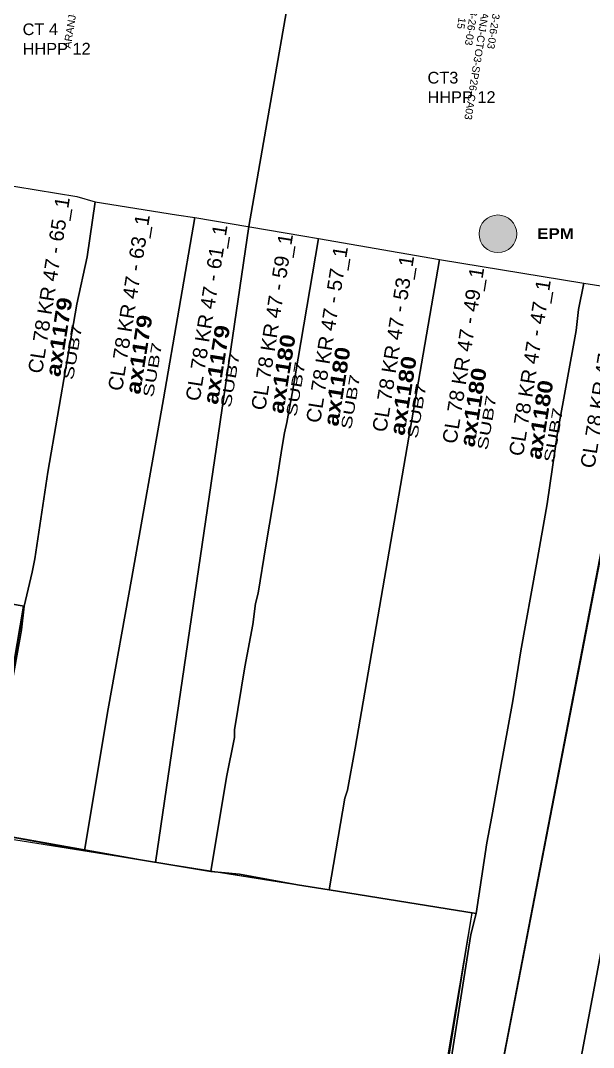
# Model space of a CAD drawing. Header units: inches. Extents: x -75.59 to -67.86, y 4.63 to 13.89.
# Drawn here: x -75.5568124 to -75.5565944, y 6.271119 to 6.27151 of the extents above; entities that cross this region are included whole.
import ezdxf
from ezdxf.enums import TextEntityAlignment as Align

# ---------------------------------------------------------------- set-up
doc = ezdxf.new("R2010")
doc.units = ezdxf.units.IN
doc.header["$MEASUREMENT"] = 0
for name, color, linetype in [('COBERTURA CTO', 30, 'Continuous'), ('MANZANAS', 250, 'Continuous'), ('PLACA ZONA ABIERTA', 9, 'Continuous'), ('PREDIOS', 250, 'Continuous')]:
    doc.layers.add(name, color=color, linetype=linetype)
doc.layers.add('CTO POSTE', color=10, linetype='Continuous', lineweight=0)
doc.layers.add('POSTE EPM', color=1, linetype='Continuous', lineweight=20)
doc.styles.add('ARIAL_BLACK', font='')
doc.styles.add('Legend', font='calibri.ttf')
doc.styles.get("Standard").update_dxf_attribs({"font": 'arial.ttf'})
doc.styles.add('TXT CTO Y SS', font='arial.ttf', dxfattribs={"height": 0.5})
doc.styles.get('ARIAL_BLACK').set_extended_font_data('Arial Black', bold=True)

# ---------------------------------------------------------------- blocks, each defined once
blk = doc.blocks.new('POSTE EPM')
at = {"layer": 'POSTE EPM'}
h = blk.add_hatch(color=256, dxfattribs=at)
h.dxf.hatch_style = 1
h.paths.add_polyline_path([(-0.717, -0.002, 1), (0.718, -0.002, 1)])
blk.add_circle((0.001, -0.002), 0.717, dxfattribs=at)
at = {"layer": 'POSTE EPM', "color": 251, "true_color": 0x545454, "insert": (1.494, 0.211), "char_height": 0.4045, "attachment_point": 1, "style": 'ARIAL_BLACK'}
blk.add_mtext_dynamic_manual_height_columns('EPM', width=1.33938, gutter_width=1, heights=[0], dxfattribs=at)
at = {"layer": 'POSTE EPM', "color": 251, "true_color": 0x545454, "style": 'ARIAL_BLACK'}
for tag, p in [('NO_POSTE', (1.457, 0.854)), ('ALTURA(m)', (1.496, 0.321))]:
    blk.add_attdef(tag, p, '', height=0.405, dxfattribs=at)
at = {"layer": 'POSTE EPM', "color": 251, "true_color": 0x545454, "flags": 1}
for tag, p in [('VANO', (1.489, -0.753)), ('PRIMARIA', (1.489, -1.185)), ('TRANSFORMADOR', (1.494, -1.577)), ('SECUNDARIA', (1.489, -1.97)), ('ILUMINARIA', (1.494, -2.363)), ('FIBRA_OPTICA', (1.489, -2.755)), ('TELEVISION', (1.489, -3.148)), ('DISTANCIA(m)', (1.489, -3.54)), ('TELEFONIA', (1.489, -3.947)), ('DIRECCION', (1.489, -4.34)), ('ATRIBUTO1', (1.489, -4.732)), ('ATRIBUTO2', (1.489, -5.125)), ('ATRIBUTO3', (1.489, -5.517))]:
    blk.add_attdef(tag, p, '', height=0.328, dxfattribs=at)
blk = doc.blocks.new('PLACAS ZONA ABIERTA')
at = {"style": 'Legend'}
blk.add_text('CL 82 KR 79 - 03_3', height=0.00001, rotation=318.53168, dxfattribs=at).set_placement((-0.373, -0.08))
blk.add_attdef('NOMBRE_PREDIO', (0, 1.268), '', height=1.033, dxfattribs=at)
blk.add_attdef('DIRECCION_HHPP', (0, 0), '', height=1)
at = {"color": 215, "true_color": 0xa953a0, "style": 'ARIAL_BLACK'}
blk.add_attdef('CTO_ASOCIADA', (-0.028, -1.264), '', height=1.033, dxfattribs=at)
at = {"color": 4, "width": 0.560951}
blk.add_attdef('SUBCLUSTER', text='', height=0.723, rotation=359.33187, dxfattribs=at).set_placement((-0.09, -2.181), (3.72, -2.226), align=Align.FIT)
at = {"color": 1, "flags": 1}
for tag, rotation, width, p, p2 in [('ATRIBUTO1', 359.56179, 0.571131, (4.312, -2.2), (7.55, -2.225)), ('ATRIBUTO3', 359.66103, 0.560841, (0.026, -3.108), (3.205, -3.127))]:
    blk.add_attdef(tag, text='', height=0.723, rotation=rotation, dxfattribs=dict(at, width=width)).set_placement(p, p2, align=Align.FIT)
at = {"color": 1, "width": 0.560951, "flags": 1}
blk.add_attdef('ATRIBUTO2', (7.891, -2.25), '', height=0.723, rotation=359.33187, dxfattribs=at)
blk = doc.blocks.new('*U494')
at = {"layer": 'CTO POSTE', "lineweight": 0}
h = blk.add_hatch(color=1, dxfattribs=at)
h.dxf.hatch_style = 1
edge = h.paths.add_edge_path()
edge.add_arc((0, 0.001), 0.0406, -90.1469, 269.8531, ccw=False)
h = blk.add_hatch(color=256, dxfattribs=at)
h.dxf.hatch_style = 1
edge = h.paths.add_edge_path()
edge.add_arc((-0.536, -1.163), 0.0427, -90.1469, 269.8531, ccw=False)
edge = h.paths.add_edge_path()
edge.add_arc((-0.386, -1.164), 0.0427, -90.1469, 269.8531, ccw=False)
edge = h.paths.add_edge_path()
edge.add_arc((-0.247, -1.164), 0.0427, -90.1469, 269.8531, ccw=False)
edge = h.paths.add_edge_path()
edge.add_arc((-0.093, -1.164), 0.0427, -90.1469, 269.8531, ccw=False)
edge = h.paths.add_edge_path()
edge.add_arc((0.061, -1.165), 0.0427, -90.1469, 269.8531, ccw=False)
edge = h.paths.add_edge_path()
edge.add_arc((0.208, -1.165), 0.0427, -90.1469, 269.8531, ccw=False)
edge = h.paths.add_edge_path()
edge.add_arc((0.334, -1.165), 0.0427, -90.1469, 269.8531, ccw=False)
edge = h.paths.add_edge_path()
edge.add_arc((0.497, -1.166), 0.0427, -90.1469, 269.8531, ccw=False)
at = {"layer": 'CTO POSTE', "color": 1, "lineweight": 0}
for p, q in [((-0.003, -0.038), (-0.597, -0.964)), ((-0.003, -0.038), (0.586, -0.967)), ((0.586, -0.967), (-0.597, -0.964)), ((-0.597, -0.964), (-0.597, -1.12)), ((-0.474, -0.964), (-0.474, -1.121)), ((-0.318, -0.965), (-0.318, -1.121)), ((-0.171, -0.965), (-0.172, -1.121)), ((-0.032, -0.965), (-0.032, -1.122)), ((0.118, -0.966), (0.117, -1.122)), ((0.271, -0.966), (0.27, -1.123)), ((0.414, -0.967), (0.413, -1.123)), ((0.585, -1.123), (0.586, -0.967)), ((-0.597, -1.12), (0.585, -1.123)), ((-0.474, -1.121), (-0.597, -1.12))]:
    blk.add_line(p, q, dxfattribs=at)
for centre in [(-0.536, -1.163), (-0.386, -1.164), (-0.247, -1.164), (-0.093, -1.164), (0.061, -1.165), (0.208, -1.165), (0.334, -1.165), (0.498, -1.166)]:
    blk.add_circle(centre, 0.0427, dxfattribs=at)
at = {"layer": 'CTO POSTE', "color": 2, "lineweight": 0, "true_color": 0xf1eb1f, "extrusion": (0, 0, -1)}
blk.add_ellipse((-0.025, -0.69), major_axis=(-0.708, 0.45), ratio=1, start_param=4.159629210123316, end_param=10.4428145173029, dxfattribs=at)
at = {"layer": 'CTO POSTE', "lineweight": 0, "attachment_point": 3, "rotation": 89.8531}
for s, width, heights, insert, char_height in [('1:8', 18.56063, [0], (-0.149, -0.335), 0.2799), ('\\pxsm0.95;1\\P2\\P3\\P4\\P5\\P6\\P7\\P8', 27.14383, [118.292], (-0.582, -1.018), 0.09172)]:
    blk.add_mtext_dynamic_manual_height_columns(s, width=width, gutter_width=10.755, heights=heights, dxfattribs=dict(at, insert=insert, char_height=char_height))
at = {"layer": 'CTO POSTE', "color": 5, "lineweight": 0, "style": 'TXT CTO Y SS'}
blk.add_attdef('SUBCLUSTER', (0.488, -1.843), '', height=0.195, rotation=89.7288, dxfattribs=at)
at = {"layer": 'CTO POSTE', "color": 5, "lineweight": 0, "style": 'TXT CTO Y SS', "flags": 1}
for tag, p in [('ATRIBUTO1', (0.806, -1.879)), ('ATRIBUTO2', (1.072, -1.88)), ('ATRIBUTO3', (1.334, -1.881))]:
    blk.add_attdef(tag, p, '', height=0.195, rotation=89.7288, dxfattribs=at)
at = {"layer": 'CTO POSTE', "lineweight": 0, "style": 'TXT CTO Y SS'}
for tag, p in [('NAMECTO', (-0.383, -2.954)), ('SSNAME', (0.209, -2.956)), ('OSPCTONAME', (-0.096, -4.852))]:
    blk.add_attdef(tag, p, '', height=0.195, rotation=89.7288, dxfattribs=at)
blk = doc.blocks.new('*U495')
at = {"layer": 'CTO POSTE', "lineweight": 0}
h = blk.add_hatch(color=1, dxfattribs=at)
h.dxf.hatch_style = 1
edge = h.paths.add_edge_path()
edge.add_arc((0, 0.001), 0.0406, -90.3153, 269.6847)
h = blk.add_hatch(color=256, dxfattribs=at)
h.dxf.hatch_style = 1
edge = h.paths.add_edge_path()
edge.add_arc((0.527, -1.167), 0.0427, -90.3153, 269.6847)
edge = h.paths.add_edge_path()
edge.add_arc((0.377, -1.167), 0.0427, -90.3153, 269.6847)
edge = h.paths.add_edge_path()
edge.add_arc((0.238, -1.166), 0.0427, -90.3153, 269.6847)
edge = h.paths.add_edge_path()
edge.add_arc((0.084, -1.165), 0.0427, -90.3153, 269.6847)
edge = h.paths.add_edge_path()
edge.add_arc((-0.07, -1.164), 0.0427, -90.3153, 269.6847)
edge = h.paths.add_edge_path()
edge.add_arc((-0.217, -1.163), 0.0427, -90.3153, 269.6847)
edge = h.paths.add_edge_path()
edge.add_arc((-0.343, -1.163), 0.0427, -90.3153, 269.6847)
edge = h.paths.add_edge_path()
edge.add_arc((-0.507, -1.162), 0.0427, -90.3153, 269.6847)
at = {"layer": 'CTO POSTE', "color": 1, "lineweight": 0}
for p, q in [((0.003, -0.038), (-0.594, -0.962)), ((0.003, -0.038), (0.589, -0.969)), ((-0.594, -0.962), (0.589, -0.969)), ((-0.594, -1.119), (-0.594, -0.962)), ((-0.421, -0.963), (-0.422, -1.12)), ((-0.279, -0.964), (-0.279, -1.12)), ((-0.126, -0.965), (-0.127, -1.121)), ((0.024, -0.966), (0.023, -1.122)), ((0.163, -0.966), (0.163, -1.123)), ((0.31, -0.967), (0.309, -1.124)), ((0.466, -0.968), (0.465, -1.124)), ((0.589, -0.969), (0.588, -1.125)), ((0.588, -1.125), (-0.594, -1.119)), ((0.465, -1.124), (0.588, -1.125))]:
    blk.add_line(p, q, dxfattribs=at)
for centre in [(-0.507, -1.162), (-0.343, -1.163), (-0.217, -1.163), (-0.07, -1.164), (0.083, -1.165), (0.237, -1.166), (0.377, -1.167), (0.526, -1.167)]:
    blk.add_circle(centre, 0.0427, dxfattribs=at)
at = {"layer": 'CTO POSTE', "color": 2, "lineweight": 0, "true_color": 0xf1eb1f}
blk.add_ellipse((0.02, -0.69), major_axis=(0.712, 0.445), ratio=1, start_param=4.159629210123316, end_param=10.4428145173029, dxfattribs=at)
at = {"layer": 'CTO POSTE', "lineweight": 0, "attachment_point": 1, "rotation": 269.6847}
for s, width, heights, insert, char_height in [('1:8', 18.56063, [0], (0.146, -0.336), 0.2799), ('\\pxsm0.95;1\\P2\\P3\\P4\\P5\\P6\\P7\\P8', 27.14383, [118.292], (0.574, -1.023), 0.09172)]:
    blk.add_mtext_dynamic_manual_height_columns(s, width=width, gutter_width=10.755, heights=heights, dxfattribs=dict(at, insert=insert, char_height=char_height))
at = {"layer": 'CTO POSTE', "color": 5, "lineweight": 0, "style": 'TXT CTO Y SS', "flags": 1}
for tag, p in [('ATRIBUTO3', (-1.349, -1.87)), ('ATRIBUTO2', (-1.087, -1.871)), ('ATRIBUTO1', (-0.821, -1.872))]:
    blk.add_attdef(tag, p, '', height=0.195, rotation=269.809, dxfattribs=at)
at = {"layer": 'CTO POSTE', "color": 5, "lineweight": 0, "style": 'TXT CTO Y SS'}
blk.add_attdef('SUBCLUSTER', (-0.503, -1.839), '', height=0.195, rotation=269.809, dxfattribs=at)
at = {"layer": 'CTO POSTE', "lineweight": 0, "style": 'TXT CTO Y SS'}
for tag, p in [('SSNAME', (-0.229, -1.84)), ('OSPCTONAME', (0.067, -1.841)), ('NAMECTO', (0.363, -1.842))]:
    blk.add_attdef(tag, p, '', height=0.195, rotation=269.809, dxfattribs=at)

msp = doc.modelspace()

# ---------------------------------------------------------------- linework, layer by layer
at = {"layer": 'COBERTURA CTO'}
for points in [[(-75.556871, 6.271456), (-75.556818, 6.271589), (-75.55679479, 6.27173213), (-75.55672, 6.27172), (-75.556683, 6.271933), (-75.55663907, 6.27192564), (-75.5567016, 6.27156893), (-75.5567255, 6.2714315), (-75.556761, 6.2711895), (-75.556826, 6.271201), (-75.55681125, 6.27128704), (-75.556883, 6.271299), (-75.556873, 6.271367), (-75.556886, 6.271369)], [(-75.5567255, 6.2714315), (-75.5567016, 6.27156893), (-75.556658, 6.271817), (-75.556596, 6.271805), (-75.556577, 6.271915), (-75.55650594, 6.27190333), (-75.556571, 6.271547), (-75.556571, 6.27141378), (-75.55657223, 6.27140596), (-75.556641, 6.2710505), (-75.556659, 6.271055), (-75.55664048, 6.27117024), (-75.556761, 6.2711895)], [(-75.5565725, 6.271406), (-75.5565725, 6.27154726), (-75.556506, 6.271903), (-75.5564165, 6.27188673), (-75.556481, 6.271532), (-75.55643782, 6.27151392), (-75.55643782, 6.27148966), (-75.556447, 6.2713855), (-75.55650146, 6.2711025), (-75.55652321, 6.27110669), (-75.55653156, 6.27103203), (-75.556641, 6.2710505)], [(-75.55705615, 6.27138461), (-75.557074, 6.271331), (-75.55718735, 6.27135277), (-75.55729606, 6.27073607), (-75.55692, 6.270668), (-75.55690681, 6.27074533), (-75.556863, 6.270736), (-75.55686072, 6.27075094), (-75.55679276, 6.27074058), (-75.556774, 6.270797), (-75.55671166, 6.2707861), (-75.55670957, 6.27079793), (-75.556568, 6.270773), (-75.556556, 6.270841), (-75.55647417, 6.27084543), (-75.55645644, 6.27094599), (-75.55667186, 6.27098477), (-75.55664048, 6.27117024), (-75.5568262, 6.27119992), (-75.556811, 6.271287), (-75.556883, 6.271299), (-75.556873, 6.271367), (-75.557054, 6.271398)]]:
    msp.add_lwpolyline(points, close=True, dxfattribs=at)
at = {"layer": 'MANZANAS'}
msp.add_polyline3d([(-75.557121, 6.2715, 0), (-75.557012, 6.271481, 0), (-75.556962, 6.271472, 0), (-75.556942, 6.271469, 0), (-75.556921, 6.271465, 0), (-75.556871, 6.271456, 0), (-75.556828, 6.271449, 0), (-75.556822, 6.271448, 0), (-75.556791, 6.271443, 0), (-75.556784, 6.271441, 0), (-75.556753, 6.271436, 0), (-75.556746, 6.271435, 0), (-75.556705, 6.271428, 0), (-75.556699, 6.271427, 0), (-75.556653, 6.271419, 0), (-75.556598, 6.27141, 0), (-75.556547, 6.271402, 0), (-75.556512, 6.271396, 0), (-75.55647, 6.271389, 0), (-75.556424, 6.271382, 0), (-75.556376, 6.271374, 0)], dxfattribs=at)
at = {"layer": 'PREDIOS'}
for points in [[(-75.556808, 6.2713, 0), (-75.556811, 6.271287, 0), (-75.556846, 6.271293, 0), (-75.556855, 6.271294, 0), (-75.556851, 6.271317, 0), (-75.556846, 6.271345, 0), (-75.556842, 6.271369, 0), (-75.556838, 6.271394, 0), (-75.556828, 6.271449, 0), (-75.556822, 6.271448, 0), (-75.556791, 6.271443, 0), (-75.556784, 6.271441, 0), (-75.556787, 6.27142, 0), (-75.556791, 6.271402, 0), (-75.556802, 6.271338, 0), (-75.556807, 6.271305, 0), (-75.556808, 6.2713, 0)], [(-75.556779, 6.271248, 0), (-75.556788, 6.271194, 0), (-75.556826, 6.271201, 0), (-75.556812, 6.271278, 0), (-75.556811, 6.271287, 0), (-75.556808, 6.2713, 0), (-75.556807, 6.271305, 0), (-75.556802, 6.271338, 0), (-75.556791, 6.271402, 0), (-75.556787, 6.27142, 0), (-75.556784, 6.271441, 0), (-75.556753, 6.271436, 0), (-75.556746, 6.271435, 0), (-75.556758, 6.271366, 0), (-75.55677, 6.271298, 0), (-75.556779, 6.271248, 0)], [(-75.556734, 6.271222, 0), (-75.55674, 6.271186, 0), (-75.556782, 6.271193, 0), (-75.556788, 6.271194, 0), (-75.556779, 6.271248, 0), (-75.55677, 6.271298, 0), (-75.556758, 6.271366, 0), (-75.556746, 6.271435, 0), (-75.556705, 6.271428, 0), (-75.556699, 6.271427, 0), (-75.556709, 6.271368, 0), (-75.556711, 6.271357, 0), (-75.556712, 6.271353, 0), (-75.556713, 6.271347, 0), (-75.556715, 6.271334, 0), (-75.556719, 6.27131, 0), (-75.556722, 6.271292, 0), (-75.556723, 6.271288, 0), (-75.556724, 6.27128, 0), (-75.556727, 6.271264, 0), (-75.556731, 6.27124, 0), (-75.556731, 6.271237, 0), (-75.556734, 6.271222, 0)], [(-75.556689, 6.271214, 0), (-75.556695, 6.271179, 0), (-75.556707, 6.271181, 0), (-75.556729, 6.271185, 0), (-75.55674, 6.271186, 0), (-75.556734, 6.271222, 0), (-75.556731, 6.271237, 0), (-75.556731, 6.27124, 0), (-75.556727, 6.271264, 0), (-75.556724, 6.27128, 0), (-75.556723, 6.271288, 0), (-75.556722, 6.271292, 0), (-75.556719, 6.27131, 0), (-75.556715, 6.271334, 0), (-75.556713, 6.271347, 0), (-75.556712, 6.271353, 0), (-75.556711, 6.271357, 0), (-75.556709, 6.271368, 0), (-75.556699, 6.271427, 0), (-75.556653, 6.271419, 0), (-75.556685, 6.271233, 0), (-75.556688, 6.271217, 0), (-75.556689, 6.271214, 0)], [(-75.556635, 6.271197, 0), (-75.556639, 6.27117, 0), (-75.556695, 6.271179, 0), (-75.556689, 6.271214, 0), (-75.556688, 6.271217, 0), (-75.556685, 6.271233, 0), (-75.556653, 6.271419, 0), (-75.556598, 6.27141, 0), (-75.5566, 6.2714, 0), (-75.556601, 6.271392, 0), (-75.556608, 6.271353, 0), (-75.556612, 6.271326, 0), (-75.556616, 6.271303, 0), (-75.556622, 6.27127, 0), (-75.556625, 6.271251, 0), (-75.55663, 6.271224, 0), (-75.556633, 6.271207, 0), (-75.556635, 6.271197, 0)], [(-75.556559, 6.271128, 0), (-75.556575, 6.27104, 0), (-75.556612, 6.271046, 0), (-75.556607, 6.271073, 0), (-75.556592, 6.271153, 0), (-75.556586, 6.271187, 0), (-75.556586, 6.271188, 0), (-75.55658, 6.27122, 0), (-75.556576, 6.271242, 0), (-75.556573, 6.271261, 0), (-75.55657, 6.271276, 0), (-75.556567, 6.271295, 0), (-75.55655, 6.271384, 0), (-75.556549, 6.271391, 0), (-75.556547, 6.271402, 0), (-75.556512, 6.271396, 0), (-75.556536, 6.271257, 0), (-75.556539, 6.271244, 0), (-75.556544, 6.271213, 0), (-75.556547, 6.271196, 0), (-75.55655, 6.27118, 0), (-75.556552, 6.271171, 0), (-75.556558, 6.271136, 0), (-75.556559, 6.271128, 0)]]:
    msp.add_polyline3d(points, close=True, dxfattribs=at)
for points in [[(-75.55665, 6.271105, 0), (-75.556641, 6.271162, 0), (-75.556639, 6.27117, 0), (-75.556635, 6.271197, 0), (-75.556633, 6.271207, 0), (-75.55663, 6.271224, 0), (-75.556625, 6.271251, 0), (-75.556622, 6.27127, 0), (-75.556616, 6.271303, 0), (-75.556612, 6.271326, 0), (-75.556608, 6.271353, 0), (-75.556601, 6.271392, 0), (-75.5566, 6.2714, 0), (-75.556598, 6.27141, 0), (-75.556547, 6.271402, 0)], [(-75.557074, 6.271331, 0), (-75.55702, 6.271322, 0), (-75.556934, 6.271308, 0), (-75.556883, 6.271299, 0), (-75.556855, 6.271294, 0), (-75.556846, 6.271293, 0), (-75.556811, 6.271287, 0), (-75.556812, 6.271278, 0), (-75.556826, 6.271201, 0), (-75.556788, 6.271194, 0), (-75.556782, 6.271193, 0), (-75.55674, 6.271186, 0), (-75.556729, 6.271185, 0), (-75.556707, 6.271181, 0), (-75.556695, 6.271179, 0), (-75.556639, 6.27117, 0), (-75.556641, 6.271162, 0), (-75.556641, 6.271162, 0), (-75.55665, 6.271105, 0)], [(-75.556592, 6.271153, 0), (-75.556607, 6.271073, 0)]]:
    msp.add_polyline3d(points, dxfattribs=at)

# ---------------------------------------------------------------- block references
at = {"layer": 'CTO POSTE', "xscale": 1.444706489873691e-05, "yscale": 1.444706489873691e-05, "zscale": 1.444706489873691e-05, "rotation": 351.1430393450123}
for name, p, values in [('*U494', (-75.55678116, 6.27156827), {'OSPCTONAME': 'ARANJ-CTO1-SP26-CA03', 'NAMECTO': 'CT4-26-03', 'SSNAME': 'SS4-26-03', 'SUBCLUSTER': 'SCL 15'}), ('*U495', (-75.55663301, 6.27154506), {'OSPCTONAME': 'ARANJ-CTO3-SP26-CA03', 'NAMECTO': 'CT3-26-03', 'SSNAME': 'SS3-26-03', 'SUBCLUSTER': 'SCL 15'})]:
    msp.add_blockref(name, p, dxfattribs=at).add_auto_attribs(values)
at = {"layer": 'PLACA ZONA ABIERTA'}
ref = msp.add_blockref('PLACAS ZONA ABIERTA', (-75.55680419, 6.27137534), dxfattribs=dict(at, xscale=5.5e-06, yscale=5.5e-06, zscale=5.5e-06, rotation=81))
ref.add_attrib('DIRECCION_HHPP', 'CL 78 KR 47 - 65_1', (-75.55680419, 6.27137534), dxfattribs={"layer": '0', "height": 0.0000055, "rotation": 81})
ref.add_attrib('CTO_ASOCIADA', 'ax1179', (-75.55679734, 6.2713741), dxfattribs={"layer": '0', "color": 215, "true_color": 0xa953a0, "height": 0.000005682, "rotation": 81, "style": 'ARIAL_BLACK'})
ref.add_attrib('SUBCLUSTER', 'SUB7', dxfattribs={"layer": '0', "color": 4, "height": 0.000003977, "rotation": 80.3319, "width": 1.443794}).set_placement((-75.55679241, 6.27137298), (-75.55678889, 6.27139364), align=Align.FIT)
ref = msp.add_blockref('PLACAS ZONA ABIERTA', (-75.55677374, 6.27136869), dxfattribs=dict(at, xscale=5.5e-06, yscale=5.5e-06, zscale=5.5e-06, rotation=81))
ref.add_attrib('DIRECCION_HHPP', 'CL 78 KR 47 - 63_1', (-75.55677374, 6.27136869), dxfattribs={"layer": '0', "height": 0.0000055, "rotation": 81})
ref.add_attrib('CTO_ASOCIADA', 'ax1179', (-75.5567669, 6.27136745), dxfattribs={"layer": '0', "color": 215, "true_color": 0xa953a0, "height": 0.000005682, "rotation": 81, "style": 'ARIAL_BLACK'})
ref.add_attrib('SUBCLUSTER', 'SUB7', dxfattribs={"layer": '0', "color": 4, "height": 0.000003977, "rotation": 80.3319, "width": 1.443794}).set_placement((-75.55676197, 6.27136632), (-75.55675845, 6.27138698), align=Align.FIT)
ref = msp.add_blockref('PLACAS ZONA ABIERTA', (-75.5567442, 6.27136481), dxfattribs=dict(at, xscale=5.5e-06, yscale=5.5e-06, zscale=5.5e-06, rotation=81))
ref.add_attrib('DIRECCION_HHPP', 'CL 78 KR 47 - 61_1', (-75.5567442, 6.27136481), dxfattribs={"layer": '0', "height": 0.0000055, "rotation": 81})
ref.add_attrib('CTO_ASOCIADA', 'ax1179', (-75.55673736, 6.27136356), dxfattribs={"layer": '0', "color": 215, "true_color": 0xa953a0, "height": 0.000005682, "rotation": 81, "style": 'ARIAL_BLACK'})
ref.add_attrib('SUBCLUSTER', 'SUB7', dxfattribs={"layer": '0', "color": 4, "height": 0.000003977, "rotation": 80.3319, "width": 1.443794}).set_placement((-75.55673243, 6.27136244), (-75.55672891, 6.2713831), align=Align.FIT)
ref = msp.add_blockref('PLACAS ZONA ABIERTA', (-75.55671927, 6.27136133), dxfattribs=dict(at, xscale=5.5e-06, yscale=5.5e-06, zscale=5.5e-06, rotation=81))
ref.add_attrib('DIRECCION_HHPP', 'CL 78 KR 47 - 59_1', (-75.55671927, 6.27136133), dxfattribs={"layer": '0', "height": 0.0000055, "rotation": 81})
ref.add_attrib('CTO_ASOCIADA', 'ax1180', (-75.55671243, 6.27136008), dxfattribs={"layer": '0', "color": 215, "true_color": 0xa953a0, "height": 0.000005682, "rotation": 81, "style": 'ARIAL_BLACK'})
ref.add_attrib('SUBCLUSTER', 'SUB7', dxfattribs={"layer": '0', "color": 4, "height": 0.000003977, "rotation": 80.3319, "width": 1.443794}).set_placement((-75.55670749, 6.27135896), (-75.55670398, 6.27137962), align=Align.FIT)
ref = msp.add_blockref('PLACAS ZONA ABIERTA', (-75.55669838, 6.2713565), dxfattribs=dict(at, xscale=5.5e-06, yscale=5.5e-06, zscale=5.5e-06, rotation=81))
ref.add_attrib('DIRECCION_HHPP', 'CL 78 KR 47 - 57_1', (-75.55669838, 6.2713565), dxfattribs={"layer": '0', "height": 0.0000055, "rotation": 81})
ref.add_attrib('CTO_ASOCIADA', 'ax1180', (-75.55669154, 6.27135526), dxfattribs={"layer": '0', "color": 215, "true_color": 0xa953a0, "height": 0.000005682, "rotation": 81, "style": 'ARIAL_BLACK'})
ref.add_attrib('SUBCLUSTER', 'SUB7', dxfattribs={"layer": '0', "color": 4, "height": 0.000003977, "rotation": 80.3319, "width": 1.443794}).set_placement((-75.55668661, 6.27135413), (-75.55668309, 6.27137479), align=Align.FIT)
ref = msp.add_blockref('PLACAS ZONA ABIERTA', (-75.55667319, 6.27135303), dxfattribs=dict(at, xscale=5.5e-06, yscale=5.5e-06, zscale=5.5e-06, rotation=81))
ref.add_attrib('DIRECCION_HHPP', 'CL 78 KR 47 - 53_1', (-75.55667319, 6.27135303), dxfattribs={"layer": '0', "height": 0.0000055, "rotation": 81})
ref.add_attrib('CTO_ASOCIADA', 'ax1180', (-75.55666635, 6.27135179), dxfattribs={"layer": '0', "color": 215, "true_color": 0xa953a0, "height": 0.000005682, "rotation": 81, "style": 'ARIAL_BLACK'})
ref.add_attrib('SUBCLUSTER', 'SUB7', dxfattribs={"layer": '0', "color": 4, "height": 0.000003977, "rotation": 80.3319, "width": 1.443794}).set_placement((-75.55666142, 6.27135066), (-75.5566579, 6.27137132), align=Align.FIT)
ref = msp.add_blockref('PLACAS ZONA ABIERTA', (-75.55664653, 6.2713486), dxfattribs=dict(at, xscale=5.5e-06, yscale=5.5e-06, zscale=5.5e-06, rotation=81))
ref.add_attrib('DIRECCION_HHPP', 'CL 78 KR 47 - 49_1', (-75.55664653, 6.2713486), dxfattribs={"layer": '0', "height": 0.0000055, "rotation": 81})
ref.add_attrib('CTO_ASOCIADA', 'ax1180', (-75.55663969, 6.27134735), dxfattribs={"layer": '0', "color": 215, "true_color": 0xa953a0, "height": 0.000005682, "rotation": 81, "style": 'ARIAL_BLACK'})
ref.add_attrib('SUBCLUSTER', 'SUB7', dxfattribs={"layer": '0', "color": 4, "height": 0.000003977, "rotation": 80.3319, "width": 1.443794}).set_placement((-75.55663476, 6.27134623), (-75.55663124, 6.27136689), align=Align.FIT)
ref = msp.add_blockref('PLACAS ZONA ABIERTA', (-75.55662118, 6.27134387), dxfattribs=dict(at, xscale=5.5e-06, yscale=5.5e-06, zscale=5.5e-06, rotation=81))
ref.add_attrib('DIRECCION_HHPP', 'CL 78 KR 47 - 47_1', (-75.55662118, 6.27134387), dxfattribs={"layer": '0', "height": 0.0000055, "rotation": 81})
ref.add_attrib('CTO_ASOCIADA', 'ax1180', (-75.55661434, 6.27134262), dxfattribs={"layer": '0', "color": 215, "true_color": 0xa953a0, "height": 0.000005682, "rotation": 81, "style": 'ARIAL_BLACK'})
ref.add_attrib('SUBCLUSTER', 'SUB7', dxfattribs={"layer": '0', "color": 4, "height": 0.000003977, "rotation": 80.3319, "width": 1.443794}).set_placement((-75.55660941, 6.2713415), (-75.55660589, 6.27136216), align=Align.FIT)
ref = msp.add_blockref('PLACAS ZONA ABIERTA', (-75.556594, 6.27133926), dxfattribs=dict(at, xscale=5.5e-06, yscale=5.5e-06, zscale=5.5e-06, rotation=81))
ref.add_attrib('DIRECCION_HHPP', 'CL 78 KR 47 - 43_1', (-75.556594, 6.27133926), dxfattribs={"layer": '0', "height": 0.0000055, "rotation": 81})
ref.add_attrib('CTO_ASOCIADA', 'ax1180', (-75.55658716, 6.27133802), dxfattribs={"layer": '0', "color": 215, "true_color": 0xa953a0, "height": 0.000005682, "rotation": 81, "style": 'ARIAL_BLACK'})
ref.add_attrib('SUBCLUSTER', 'SUB7', dxfattribs={"layer": '0', "color": 4, "height": 0.000003977, "rotation": 80.3319, "width": 1.443794}).set_placement((-75.55658223, 6.27133689), (-75.55657871, 6.27135755), align=Align.FIT)
at = {"layer": 'POSTE EPM', "xscale": 1.000000000295132e-05, "yscale": 1.000000000295132e-05, "zscale": 1.000000000295132e-05}
msp.add_blockref('POSTE EPM', (-75.55663075, 6.2714288), dxfattribs=at)

# ---------------------------------------------------------------- texts
at = {"layer": 'COBERTURA CTO', "char_height": 0.0000044482, "attachment_point": 1, "rotation": 0.0928}
for s, insert in [('\\pxt1;CT 4\\P\\ptz;HHPP 12', (-75.5568116, 6.27150886)), ('\\pxt1;CT3\\P\\ptz;HHPP 12', (-75.55665753, 6.27149043))]:
    msp.add_mtext_dynamic_manual_height_columns(s, width=0.0000426302, gutter_width=0.00002224, heights=[0.00003005], dxfattribs=dict(at, insert=insert))

doc.saveas('drawing.dxf')
